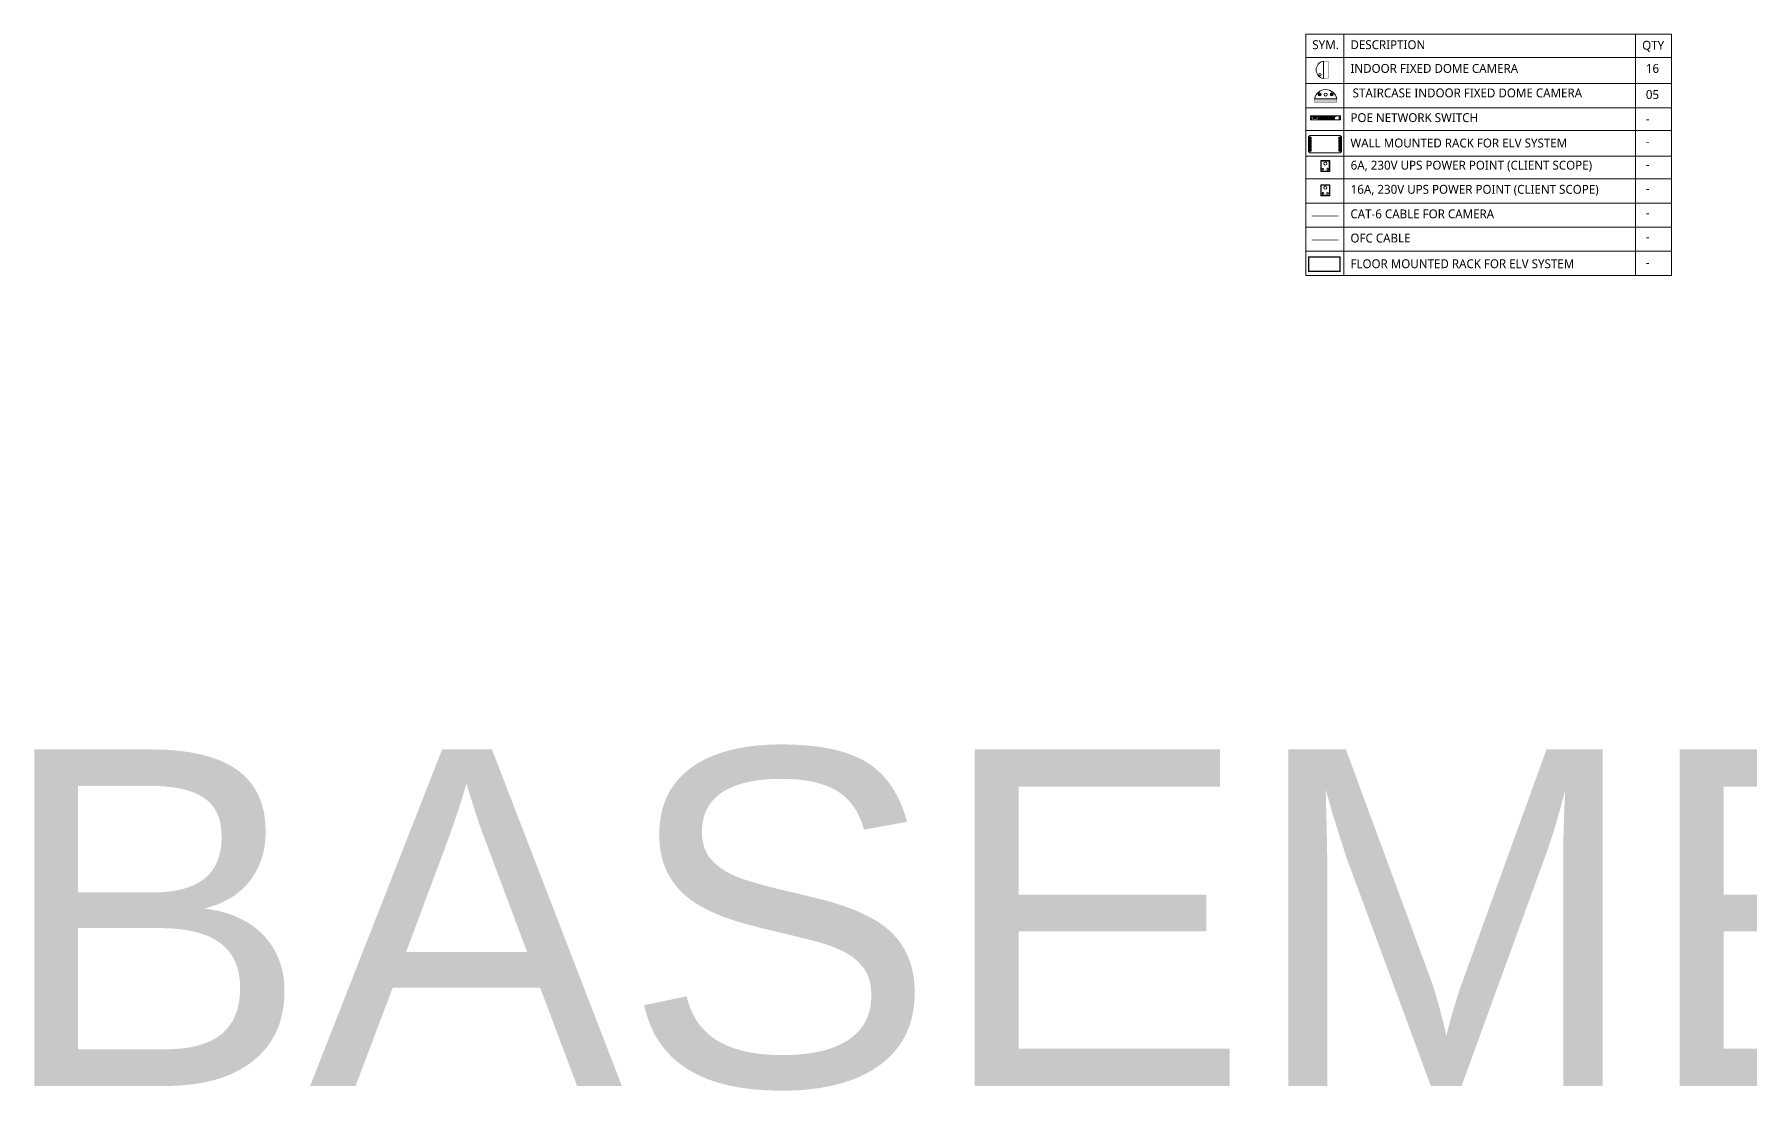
# Model space of a CAD drawing. Header units: millimetres. Extents: x 2509692 to 6766201, y 361130 to 898117.
# Drawn here: x 2524363 to 2600832, y 629836 to 676931 of the extents above; entities that cross this region are included whole.
import ezdxf

# ---------------------------------------------------------------- set-up
doc = ezdxf.new("R2010")
doc.units = ezdxf.units.MM
doc.header["$LTSCALE"] = 100
doc.linetypes.add('CONTINOUS', pattern=[0])
doc.linetypes.add('PHANTOM2', pattern=[1.25, 0.625, -0.125, 0.125, -0.125, 0.125, -0.125])
doc.layers.add('A_TEXT', color=8, linetype='Continuous')
doc.layers.add('CCTV-CAT-6', color=5, linetype='Continuous')
for name, color, linetype, lineweight in [('CAMERA', 5, 'Continuous', 20), ('Card Reader', 230, 'Continuous', 13), ('CCTV -POWER', 4, 'PHANTOM2', 13), ('CCTV RACK', 52, 'Continuous', 13), ('CCTV-NVR', 40, 'Continuous', 13), ('F-FIRE-CABL-DEVC', 1, 'PHANTOM2', 13), ('OFC CABLE', 6, 'Continuous', 5)]:
    doc.layers.add(name, color=color, linetype=linetype, lineweight=lineweight)
doc.styles.add('ARIAL', font='arial.ttf')
doc.styles.add('SL_Lucida Sans', font='l_10646.ttf', dxfattribs={"height": 250})

# ---------------------------------------------------------------- blocks, each defined once
blk = doc.blocks.new('C-STAIR')
at = {"layer": 'CAMERA', "ltscale": 100, "transparency": 33554534}
h = blk.add_hatch(color=3, dxfattribs=at)
h.dxf.hatch_style = 1
h.paths.add_polyline_path([(773, 0), (773, -230), (-773, -230), (-773, 0)])
h = blk.add_hatch(color=3, dxfattribs=at)
h.dxf.hatch_style = 1
edge = h.paths.add_edge_path()
edge.add_arc((416, -528), 104, 0, 360)
edge = h.paths.add_edge_path()
edge.add_arc((-416, -528), 104, 0, 360)
at = {"layer": 'CAMERA', "color": 3, "ltscale": 100}
blk.add_line((773, -230), (-773, -230), dxfattribs=at)
blk.add_line((773, -230), (-773, -230), dxfattribs=at)
at = {"layer": 'CAMERA', "color": 3, "ltscale": 100, "const_width": 20.6}
blk.add_lwpolyline([(773, 0), (773, -230), (-773, -230), (-773, 0)], close=True, dxfattribs=at)
blk.add_lwpolyline([(773, 0), (773, -230), (-773, -230), (-773, 0)], close=True, dxfattribs=at)
blk.add_lwpolyline([(773, -230, -0.8268059), (-773, -230)], format="xyb", dxfattribs=at)
at = {"layer": 'CAMERA', "color": 3, "ltscale": 100}
for centre in [(-416, -528), (0, -520), (416, -528), (416, -528)]:
    blk.add_circle(centre, 104, dxfattribs=at)
blk.add_arc((0, -82), 787, 190.83171, 349.16829, dxfattribs=at)
blk.add_arc((0, -82), 787, 190.83171, 349.16829, dxfattribs=at)
blk = doc.blocks.new('6AMP UPS PP')
at = {"layer": 'Card Reader', "color": 5}
for p, q in [((105, 69), (-105, 69)), ((-105, 69), (-105, -182)), ((91, 56), (-91, 56)), ((-91, 56), (-91, -169)), ((91, -169), (91, 56)), ((105, -182), (105, 69)), ((-105, -182), (105, -182)), ((-91, -169), (91, -169))]:
    blk.add_line(p, q, dxfattribs=at)
at = {"layer": 'F-FIRE-CABL-DEVC', "color": 5, "linetype": 'Continuous', "lineweight": 20}
for centre, radius in [((0, 0), 33.5), ((-53, -127), 20.5), ((53, -127), 20.5)]:
    blk.add_circle(centre, radius, dxfattribs=at)
blk = doc.blocks.new('RACK')
at = {"layer": 'CCTV RACK'}
for points in [[(-3012, 198), (-2774, 448)], [(-3012, 198), (-3012, -2482)], [(2702, 448), (-2774, 448)], [(2940, 198), (2702, 448)], [(2940, -2482), (2940, 198)], [(-3012, -2482), (-2774, -2732)], [(-2774, -2732), (2702, -2732)], [(2940, -2482), (2702, -2732)]]:
    blk.add_lwpolyline(points, dxfattribs=at)
for points in [[(-2893, 126), (-2548, 126), (-2548, 67), (-2893, 67)], [(2821, 126), (2476, 126), (2476, 67), (2821, 67)], [(-2893, -5), (-2548, -5), (-2548, -64), (-2893, -64)], [(-2893, -136), (-2548, -136), (-2548, -195), (-2893, -195)], [(-2893, -267), (-2548, -267), (-2548, -326), (-2893, -326)], [(-2893, -398), (-2548, -398), (-2548, -457), (-2893, -457)], [(-2893, -529), (-2548, -529), (-2548, -588), (-2893, -588)], [(-2893, -659), (-2548, -659), (-2548, -719), (-2893, -719)], [(-2893, -790), (-2548, -790), (-2548, -850), (-2893, -850)], [(-2893, -921), (-2548, -921), (-2548, -981), (-2893, -981)], [(-2893, -1052), (-2548, -1052), (-2548, -1112), (-2893, -1112)], [(-2893, -1183), (-2548, -1183), (-2548, -1243), (-2893, -1243)], [(-2893, -1314), (-2548, -1314), (-2548, -1374), (-2893, -1374)], [(-2893, -1445), (-2548, -1445), (-2548, -1505), (-2893, -1505)], [(-2893, -1576), (-2548, -1576), (-2548, -1636), (-2893, -1636)], [(-2893, -1707), (-2548, -1707), (-2548, -1767), (-2893, -1767)], [(-2893, -1838), (-2548, -1838), (-2548, -1898), (-2893, -1898)], [(-2893, -1969), (-2548, -1969), (-2548, -2028), (-2893, -2028)], [(-2893, -2100), (-2548, -2100), (-2548, -2159), (-2893, -2159)], [(-2893, -2231), (-2548, -2231), (-2548, -2290), (-2893, -2290)], [(-2893, -2362), (-2548, -2362), (-2548, -2421), (-2893, -2421)], [(2821, -5), (2476, -5), (2476, -64), (2821, -64)], [(2821, -136), (2476, -136), (2476, -195), (2821, -195)], [(2821, -267), (2476, -267), (2476, -326), (2821, -326)], [(2821, -398), (2476, -398), (2476, -457), (2821, -457)], [(2821, -529), (2476, -529), (2476, -588), (2821, -588)], [(2821, -659), (2476, -659), (2476, -719), (2821, -719)], [(2821, -790), (2476, -790), (2476, -850), (2821, -850)], [(2821, -921), (2476, -921), (2476, -981), (2821, -981)], [(2821, -1052), (2476, -1052), (2476, -1112), (2821, -1112)], [(2821, -1183), (2476, -1183), (2476, -1243), (2821, -1243)], [(2821, -1314), (2476, -1314), (2476, -1374), (2821, -1374)], [(2821, -1445), (2476, -1445), (2476, -1505), (2821, -1505)], [(2821, -1576), (2476, -1576), (2476, -1636), (2821, -1636)], [(2821, -1707), (2476, -1707), (2476, -1767), (2821, -1767)], [(2821, -1838), (2476, -1838), (2476, -1898), (2821, -1898)], [(2821, -1969), (2476, -1969), (2476, -2028), (2821, -2028)], [(2821, -2100), (2476, -2100), (2476, -2159), (2821, -2159)], [(2821, -2231), (2476, -2231), (2476, -2290), (2821, -2290)], [(2821, -2362), (2476, -2362), (2476, -2421), (2821, -2421)]]:
    blk.add_lwpolyline(points, close=True, dxfattribs=at)
blk = doc.blocks.new('16A UPS POINT')
at = {"layer": 'Card Reader', "color": 1}
for p, q in [((-125, -217), (-125, 82)), ((-125, 82), (125, 82)), ((-109, -201), (-109, 67)), ((-109, 67), (109, 67)), ((109, 67), (109, -201)), ((125, 82), (125, -217)), ((125, -217), (-125, -217)), ((109, -201), (-109, -201))]:
    blk.add_line(p, q, dxfattribs=at)
at = {"layer": 'F-FIRE-CABL-DEVC', "color": 1, "linetype": 'Continuous', "lineweight": 20}
for centre, radius in [((0, 0), 39.9), ((-63, -151), 24.4), ((63, -151), 24.4)]:
    blk.add_circle(centre, radius, dxfattribs=at)
blk = doc.blocks.new('24P-SW')
at = {"layer": 'CCTV-NVR', "color": 142, "lineweight": 0}
for p, q in [((68, 85), (68, -85)), ((1274, 85), (1274, -85)), ((1274, 85), (1274, -85))]:
    blk.add_line(p, q, dxfattribs=at)
for points in [[(1342, 85), (0, 85), (0, -85), (1342, -85), (1342, 85)], [(1179, 85), (1124, 62), (68, 62)]]:
    blk.add_lwpolyline(points, dxfattribs=at)
at = {"layer": 'CCTV-NVR', "color": 142, "linetype": 'Continuous', "lineweight": 0}
for points in [[(24, 67, 0.992), (24, 40)], [(41, 40, 1.008), (41, 67)], [(1302, 40, -1.008), (1302, 67)], [(1318, 67, -0.992), (1318, 40)], [(24, -67, -0.992), (24, -40)], [(41, -40, -1.008), (41, -67)], [(1302, -40, 1.008), (1302, -67)], [(1318, -67, 0.992), (1318, -40)]]:
    blk.add_lwpolyline(points, format="xyb", dxfattribs=at)
for points in [[(41, 67), (24, 67)], [(41, 40), (24, 40)], [(1302, 67), (1318, 67)], [(1302, 40), (1318, 40)], [(41, -40), (24, -40)], [(41, -67), (24, -67)], [(1302, -40), (1318, -40)], [(1302, -67), (1318, -67)]]:
    blk.add_lwpolyline(points, dxfattribs=at)
at = {"layer": 'CCTV-NVR', "color": 142, "lineweight": 0}
for points in [[(112, -4), (106, -4), (106, 3), (112, 3)], [(175, 19), (175, -20), (165, -20), (165, -23), (156, -23), (156, -23), (136, -23), (136, -23), (127, -23), (127, -20), (117, -20), (117, 19)], [(188, -4), (181, -4), (181, 3), (188, 3)], [(204, -9), (219, -9), (219, -16), (224, -16), (224, -23), (243, -23), (243, -16), (248, -16), (248, -9), (263, -9), (263, 19), (204, 19)], [(560, 48), (323, 48), (323, 2), (560, 2)], [(329, 31), (341, 31), (341, 37), (345, 37), (345, 42), (360, 42), (360, 37), (364, 37), (364, 31), (376, 31), (376, 9), (329, 9)], [(345, 53), (339, 53), (339, 58), (345, 58)], [(360, 53), (366, 53), (366, 58), (360, 58)], [(388, 31), (400, 31), (400, 37), (404, 37), (404, 42), (420, 42), (420, 37), (424, 37), (424, 31), (436, 31), (436, 9), (388, 9)], [(404, 53), (399, 53), (399, 58), (404, 58)], [(420, 53), (425, 53), (425, 58), (420, 58)], [(448, 31), (459, 31), (459, 37), (463, 37), (463, 42), (479, 42), (479, 37), (483, 37), (483, 31), (495, 31), (495, 9), (448, 9)], [(464, 53), (458, 53), (458, 58), (464, 58)], [(479, 53), (484, 53), (484, 58), (479, 58)], [(507, 31), (519, 31), (519, 37), (523, 37), (523, 42), (539, 42), (539, 37), (543, 37), (543, 31), (555, 31), (555, 9), (507, 9)], [(523, 53), (518, 53), (518, 58), (523, 58)], [(538, 53), (544, 53), (544, 58), (538, 58)], [(815, 48), (577, 48), (577, 2), (815, 2)], [(583, 31), (595, 31), (595, 37), (599, 37), (599, 42), (614, 42), (614, 37), (618, 37), (618, 31), (630, 31), (630, 9), (583, 9)], [(599, 53), (593, 53), (593, 58), (599, 58)], [(614, 53), (620, 53), (620, 58), (614, 58)], [(642, 31), (654, 31), (654, 37), (658, 37), (658, 42), (674, 42), (674, 37), (678, 37), (678, 31), (690, 31), (690, 9), (642, 9)], [(658, 53), (653, 53), (653, 58), (658, 58)], [(674, 53), (679, 53), (679, 58), (674, 58)], [(702, 31), (714, 31), (714, 37), (717, 37), (717, 42), (733, 42), (733, 37), (737, 37), (737, 31), (749, 31), (749, 9), (702, 9)], [(718, 53), (712, 53), (712, 58), (718, 58)], [(733, 53), (738, 53), (738, 58), (733, 58)], [(761, 31), (773, 31), (773, 37), (777, 37), (777, 42), (793, 42), (793, 37), (797, 37), (797, 31), (809, 31), (809, 9), (761, 9)], [(777, 53), (772, 53), (772, 58), (777, 58)], [(793, 53), (798, 53), (798, 58), (793, 58)], [(1069, 48), (831, 48), (831, 2), (1069, 2)], [(837, 31), (849, 31), (849, 37), (853, 37), (853, 42), (869, 42), (869, 37), (872, 37), (872, 31), (884, 31), (884, 9), (837, 9)], [(853, 53), (848, 53), (848, 58), (853, 58)], [(868, 53), (874, 53), (874, 58), (868, 58)], [(896, 31), (908, 31), (908, 37), (912, 37), (912, 42), (928, 42), (928, 37), (932, 37), (932, 31), (944, 31), (944, 9), (896, 9)], [(912, 53), (907, 53), (907, 58), (912, 58)], [(928, 53), (933, 53), (933, 58), (928, 58)], [(956, 31), (968, 31), (968, 37), (972, 37), (972, 42), (987, 42), (987, 37), (991, 37), (991, 31), (1003, 31), (1003, 9), (956, 9)], [(972, 53), (966, 53), (966, 58), (972, 58)], [(987, 53), (993, 53), (993, 58), (987, 58)], [(1015, 31), (1027, 31), (1027, 37), (1031, 37), (1031, 42), (1047, 42), (1047, 37), (1051, 37), (1051, 31), (1063, 31), (1063, 9), (1015, 9)], [(1031, 53), (1026, 53), (1026, 58), (1031, 58)], [(1047, 53), (1052, 53), (1052, 58), (1047, 58)], [(560, -63), (323, -63), (323, -17), (560, -17)], [(329, -45), (341, -45), (341, -51), (345, -51), (345, -56), (360, -56), (360, -51), (364, -51), (364, -45), (376, -45), (376, -23), (329, -23)], [(345, -67), (339, -67), (339, -72), (345, -72)], [(360, -67), (366, -67), (366, -72), (360, -72)], [(388, -45), (400, -45), (400, -51), (404, -51), (404, -56), (420, -56), (420, -51), (424, -51), (424, -45), (436, -45), (436, -23), (388, -23)], [(404, -67), (399, -67), (399, -72), (404, -72)], [(420, -67), (425, -67), (425, -72), (420, -72)], [(448, -45), (459, -45), (459, -51), (463, -51), (463, -56), (479, -56), (479, -51), (483, -51), (483, -45), (495, -45), (495, -23), (448, -23)], [(464, -67), (458, -67), (458, -72), (464, -72)], [(479, -67), (484, -67), (484, -72), (479, -72)], [(507, -45), (519, -45), (519, -51), (523, -51), (523, -56), (539, -56), (539, -51), (543, -51), (543, -45), (555, -45), (555, -23), (507, -23)], [(523, -67), (518, -67), (518, -72), (523, -72)], [(538, -67), (544, -67), (544, -72), (538, -72)], [(815, -63), (577, -63), (577, -17), (815, -17)], [(583, -45), (595, -45), (595, -51), (599, -51), (599, -56), (614, -56), (614, -51), (618, -51), (618, -45), (630, -45), (630, -23), (583, -23)], [(599, -67), (593, -67), (593, -72), (599, -72)], [(614, -67), (620, -67), (620, -72), (614, -72)], [(642, -45), (654, -45), (654, -51), (658, -51), (658, -56), (674, -56), (674, -51), (678, -51), (678, -45), (690, -45), (690, -23), (642, -23)], [(658, -67), (653, -67), (653, -72), (658, -72)], [(674, -67), (679, -67), (679, -72), (674, -72)], [(702, -45), (714, -45), (714, -51), (717, -51), (717, -56), (733, -56), (733, -51), (737, -51), (737, -45), (749, -45), (749, -23), (702, -23)], [(718, -67), (712, -67), (712, -72), (718, -72)], [(733, -67), (738, -67), (738, -72), (733, -72)], [(761, -45), (773, -45), (773, -51), (777, -51), (777, -56), (793, -56), (793, -51), (797, -51), (797, -45), (809, -45), (809, -23), (761, -23)], [(777, -67), (772, -67), (772, -72), (777, -72)], [(793, -67), (798, -67), (798, -72), (793, -72)], [(1069, -63), (831, -63), (831, -17), (1069, -17)], [(837, -45), (849, -45), (849, -51), (853, -51), (853, -56), (869, -56), (869, -51), (872, -51), (872, -45), (884, -45), (884, -23), (837, -23)], [(853, -67), (848, -67), (848, -72), (853, -72)], [(868, -67), (874, -67), (874, -72), (868, -72)], [(896, -45), (908, -45), (908, -51), (912, -51), (912, -56), (928, -56), (928, -51), (932, -51), (932, -45), (944, -45), (944, -23), (896, -23)], [(912, -67), (907, -67), (907, -72), (912, -72)], [(928, -67), (933, -67), (933, -72), (928, -72)], [(956, -45), (968, -45), (968, -51), (972, -51), (972, -56), (987, -56), (987, -51), (991, -51), (991, -45), (1003, -45), (1003, -23), (956, -23)], [(972, -67), (966, -67), (966, -72), (972, -72)], [(987, -67), (993, -67), (993, -72), (987, -72)], [(1015, -45), (1027, -45), (1027, -51), (1031, -51), (1031, -56), (1047, -56), (1047, -51), (1051, -51), (1051, -45), (1063, -45), (1063, -23), (1015, -23)], [(1031, -67), (1026, -67), (1026, -72), (1031, -72)], [(1047, -67), (1052, -67), (1052, -72), (1047, -72)]]:
    blk.add_lwpolyline(points, close=True, dxfattribs=at)
at = {"layer": 'CCTV-NVR', "color": 142}
blk.add_lwpolyline([(267, -28), (200, -28), (200, 23), (267, 23)], close=True, dxfattribs=at)

msp = doc.modelspace()

# ---------------------------------------------------------------- linework, layer by layer
at = {"layer": 'CAMERA', "color": 7}
for p, q in [((2581049.3611, 676931.2121), (2581049.3611, 666180.9574)), ((2581049.3611, 676931.2121), (2597344.924, 676931.2121)), ((2582735.8739, 676931.2121), (2582735.8739, 666180.9574)), ((2597344.924, 676931.2121), (2597344.924, 666180.9574)), ((2581049.3611, 675900.1477), (2597344.924, 675900.1477)), ((2581049.3611, 674733.1692), (2597344.924, 674733.1692)), ((2581049.3611, 673656.8001), (2597344.924, 673656.8001)), ((2581049.3611, 672639.172), (2597344.924, 672639.172)), ((2581049.3611, 671504.0618), (2597344.924, 671504.0618)), ((2581049.3611, 670486.4338), (2597344.924, 670486.4338)), ((2581049.3611, 669410.0647), (2597344.924, 669410.0647)), ((2581049.3611, 668333.6956), (2597344.924, 668333.6956)), ((2581049.3611, 667257.3265), (2597344.924, 667257.3265)), ((2581049.3611, 666180.9574), (2597344.924, 666180.9574))]:
    msp.add_line(p, q, dxfattribs=at)
at = {"layer": 'CAMERA'}
msp.add_line((2581825.6267, 674958.7152), (2581825.6267, 675731.3425), dxfattribs=at)
msp.add_line((2581825.6267, 674958.7152), (2581825.6267, 675731.3425), dxfattribs=at)
at = {"layer": 'CAMERA', "color": 7}
msp.add_lwpolyline([(2595740.8456, 676931.2121), (2595740.8456, 666180.9574)], dxfattribs=at)
at = {"layer": 'CAMERA', "ltscale": 100, "const_width": 10.29}
msp.add_lwpolyline([(2581825.6267, 674958.7152, -0.8268059267), (2581825.6267, 675731.3425)], format="xyb", dxfattribs=at)
at = {"layer": 'CAMERA', "const_width": 10.29}
msp.add_lwpolyline([(2582041.6648, 674958.7152), (2581825.6267, 674958.7152), (2581825.6267, 675731.3425), (2582041.6648, 675731.3425)], close=True, dxfattribs=at)
msp.add_lwpolyline([(2582041.6648, 674958.7152), (2581825.6267, 674958.7152), (2581825.6267, 675731.3425), (2582041.6648, 675731.3425)], close=True, dxfattribs=at)
at = {"layer": 'CAMERA'}
msp.add_circle((2581676.4017, 675136.9095), 51.7577, dxfattribs=at)
msp.add_circle((2581676.4017, 675136.9095), 51.7577, dxfattribs=at)
msp.add_arc((2581899.5415, 675345.0289), 393.3213, 100.831711487, 259.168288513, dxfattribs=at)
msp.add_arc((2581899.5415, 675345.0289), 393.3213, 100.831711487, 259.168288513, dxfattribs=at)
at = {"layer": 'CCTV RACK', "color": 1, "linetype": 'CONTINOUS', "const_width": 60}
msp.add_lwpolyline([(2581166.5416, 667000.6077), (2582564.7055, 667000.6077), (2582564.7055, 666370.4002), (2581166.5416, 666370.4002), (2581166.5416, 667000.6077)], dxfattribs=at)
at = {"layer": 'CCTV-CAT-6', "ltscale": 1000, "const_width": 30}
msp.add_lwpolyline([(2581307.7059, 668831.0568), (2582505.2073, 668831.0568)], dxfattribs=at)
at = {"layer": 'OFC CABLE', "ltscale": 1000, "const_width": 30}
msp.add_lwpolyline([(2581307.7059, 667754.6877), (2582505.2073, 667754.6877)], dxfattribs=at)

# ---------------------------------------------------------------- block references
at = {"layer": 'CAMERA', "color": 241, "true_color": 0xf7abae, "xscale": 0.6423261283887831, "yscale": 0.6423261283887831, "zscale": 0.6423261283887831, "rotation": 180}
msp.add_blockref('C-STAIR', (2581926.9561, 673909.6033), dxfattribs=at)
at = {"layer": 'CCTV -POWER', "linetype": 'CONTINOUS', "lineweight": 20, "xscale": -1.963804479365936, "yscale": 1.963804479365936, "zscale": 1.963804479365936}
msp.add_blockref('6AMP UPS PP', (2581913.3218, 671167.1665), dxfattribs=at)
at = {"layer": 'CCTV -POWER', "linetype": 'CONTINOUS', "xscale": 1.649936108873676, "yscale": 1.649936108873676, "zscale": 1.649936108873676}
msp.add_blockref('16A UPS POINT', (2581913.3218, 670090.7974), dxfattribs=at)
at = {"layer": 'CCTV RACK', "linetype": 'CONTINOUS', "xscale": 0.2459592756220049, "yscale": 0.2459592756220049, "zscale": 0.2459592756220049}
msp.add_blockref('RACK', (2581906.0472, 672315.9743), dxfattribs=at)
at = {"layer": 'CCTV-NVR', "color": 241, "true_color": 0xf7abae}
msp.add_blockref('24P-SW', (2581251.5931, 673205.094), dxfattribs=at)

# ---------------------------------------------------------------- texts
at = {"layer": 'A_TEXT', "insert": (2655377.2273, 645048.686), "char_height": 15000, "attachment_point": 3, "style": 'ARIAL'}
msp.add_mtext_dynamic_manual_height_columns('BASEMENT 3 ', width=760138.358222, gutter_width=667292.171, heights=[83976.6103], dxfattribs=at)
at = {"layer": 'CAMERA', "color": 7, "style": 'SL_Lucida Sans'}
for s, height, p in [('SYM.', 395.98467, (2581334.8978, 676269.8892)), ('DESCRIPTION', 395.984666, (2583033.2455, 676269.8892)), ('QTY', 395.98467, (2596038.2172, 676243.9054)), ('INDOOR FIXED DOME CAMERA', 395.984666, (2583033.2455, 675212.841)), ('16', 395.98467, (2596202.6197, 675212.841)), ('STAIRCASE INDOOR FIXED DOME CAMERA', 395.984666, (2583129.4419, 674118.8721)), ('05', 395.98467, (2596202.6197, 674045.8624)), ('POE NETWORK SWITCH', 395.984666, (2583033.2455, 673018.4245)), ('-', 395.9847, (2596202.6197, 672969.4933)), ('WALL MOUNTED RACK FOR ELV SYSTEM', 395.984666, (2583033.2455, 671887.094)), ('-', 395.9847, (2596202.6197, 671951.8653)), ('6A, 230V UPS POWER POINT (CLIENT SCOPE)', 395.984666, (2583043.3801, 670898.1138)), ('-', 395.9847, (2596202.6197, 670934.2373)), ('16A, 230V UPS POWER POINT (CLIENT SCOPE)', 395.984666, (2583043.3801, 669821.7446)), ('-', 395.9847, (2596202.6197, 669857.8682)), ('CAT-6 CABLE FOR CAMERA', 395.984666, (2583033.2455, 668726.7151)), ('-', 395.9847, (2596202.6197, 668781.499)), ('OFC CABLE', 395.98467, (2583033.2455, 667650.346)), ('-', 395.9847, (2596202.6197, 667705.1299)), ('FLOOR MOUNTED RACK FOR ELV SYSTEM', 395.984666, (2583033.2455, 666505.2485)), ('-', 395.9847, (2596202.6197, 666570.0197))]:
    msp.add_text(s, height=height, dxfattribs=at).set_placement(p)

doc.saveas('drawing.dxf')
